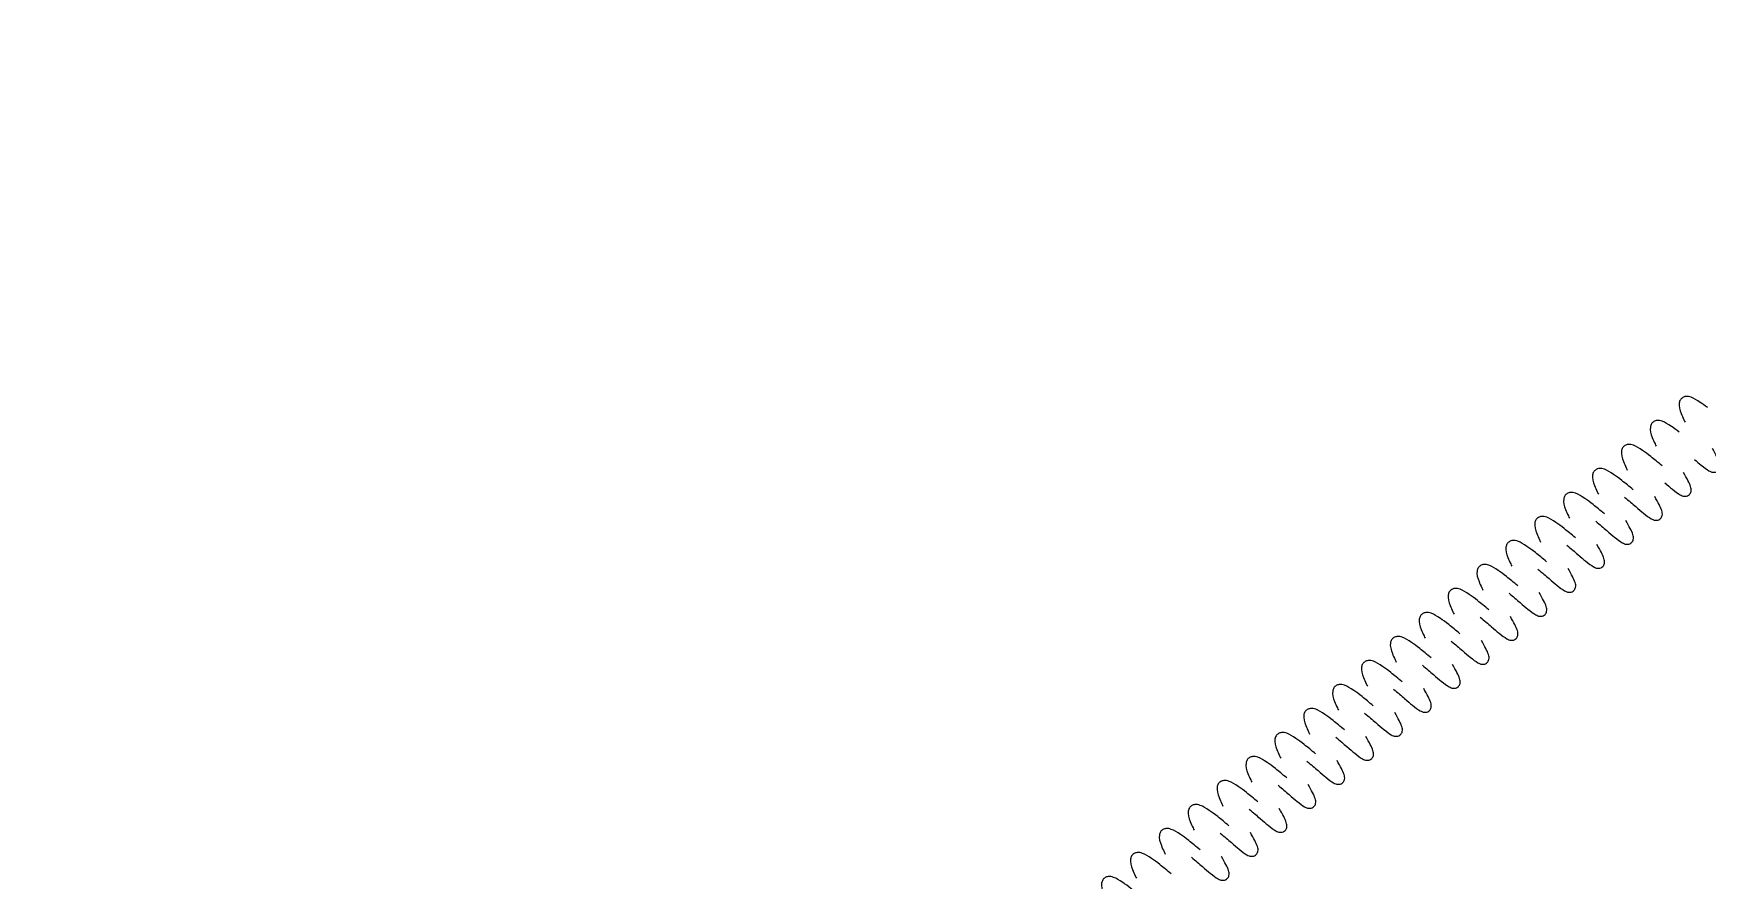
# Model space of a CAD drawing. Header units: millimetres. Extents: x 246416442 to 246896683, y 7418963194 to 7419503218.
# Drawn here: x 246844781 to 246845672, y 7419426898 to 7419427349 of the extents above; entities that cross this region are included whole.
import ezdxf

# ---------------------------------------------------------------- set-up
doc = ezdxf.new("R2010")
doc.units = ezdxf.units.MM
doc.linetypes.add('DASHED2', pattern=[9.525, 6.35, -3.175])
doc.layers.add('L-ST-SHADE-SAIL', color=5, linetype='DASHED2')
doc.layers.add('L-X-E-PLAY', color=9, linetype='Continuous')

# ---------------------------------------------------------------- blocks, each defined once
blk = doc.blocks.new('Double Skyrider - Moduplay')
at = {"layer": 'L-X-E-PLAY', "lineweight": 25}
for points, knots in [([(-132605.13, -685243.04), (-132605.42, -685241.31), (-132606.11, -685237.39), (-132606.85, -685234.29), (-132607.7, -685232.22), (-132608.65, -685231.01), (-132609.99, -685230.37), (-132611.42, -685230.25), (-132613.35, -685231.11), (-132614.54, -685233.39), (-132615.31, -685236.36), (-132615.9, -685239.51), (-132616.23, -685241.29)], [0, 0, 0, 0, 0.133753, 0.328452, 0.386179, 0.452024, 0.490511, 0.528887, 0.596865, 0.711417, 0.852494, 1, 1, 1, 1]), ([(-132585.07, -685243.47), (-132585.4, -685241.58), (-132586.11, -685237.48), (-132586.87, -685234.29), (-132587.73, -685232.22), (-132588.67, -685231.01), (-132590.01, -685230.37), (-132591.44, -685230.25), (-132593.38, -685231.11), (-132594.56, -685233.39), (-132595.33, -685236.36), (-132595.93, -685239.51), (-132596.25, -685241.29)], [0, 0, 0, 0, 0.143182, 0.335762, 0.39286, 0.457989, 0.496057, 0.534015, 0.601253, 0.714559, 0.8541, 1, 1, 1, 1]), ([(-132563.74, -685251.33), (-132564, -685249.83), (-132564.42, -685247.39), (-132565.22, -685242.78), (-132566.12, -685237.52), (-132566.9, -685234.29), (-132567.75, -685232.22), (-132568.69, -685231.01), (-132570.04, -685230.37), (-132571.47, -685230.25), (-132573.4, -685231.11), (-132574.58, -685233.39), (-132575.35, -685236.36), (-132575.95, -685239.51), (-132576.27, -685241.29)], [0, 0, 0, 0, 0.080439, 0.15462, 0.279152, 0.441171, 0.489208, 0.544001, 0.576028, 0.607963, 0.664531, 0.759856, 0.877253, 1, 1, 1, 1]), ([(-132543.76, -685251.33), (-132544.02, -685249.83), (-132544.44, -685247.39), (-132545.24, -685242.78), (-132546.15, -685237.52), (-132546.92, -685234.29), (-132547.77, -685232.22), (-132548.72, -685231.01), (-132550.06, -685230.37), (-132551.49, -685230.25), (-132553.42, -685231.11), (-132554.6, -685233.39), (-132555.38, -685236.36), (-132555.97, -685239.51), (-132556.29, -685241.29)], [0, 0, 0, 0, 0.0804388, 0.15462, 0.2791519, 0.4411707, 0.489208, 0.5440015, 0.5760281, 0.6079632, 0.6645312, 0.7598557, 0.8772531, 1, 1, 1, 1]), ([(-132523.78, -685251.33), (-132524.04, -685249.83), (-132524.46, -685247.39), (-132525.26, -685242.78), (-132526.17, -685237.52), (-132526.94, -685234.29), (-132527.79, -685232.22), (-132528.74, -685231.01), (-132530.08, -685230.37), (-132531.51, -685230.25), (-132533.44, -685231.11), (-132534.63, -685233.39), (-132535.4, -685236.36), (-132536, -685239.51), (-132536.32, -685241.29)], [0, 0, 0, 0, 0.080439, 0.15462, 0.279152, 0.441171, 0.489208, 0.544001, 0.576028, 0.607963, 0.664531, 0.759856, 0.877253, 1, 1, 1, 1]), ([(-132503.81, -685251.33), (-132504.07, -685249.83), (-132504.49, -685247.39), (-132505.29, -685242.78), (-132506.19, -685237.52), (-132506.96, -685234.29), (-132507.82, -685232.22), (-132508.76, -685231.01), (-132510.1, -685230.37), (-132511.53, -685230.25), (-132513.47, -685231.11), (-132514.65, -685233.39), (-132515.42, -685236.36), (-132516.02, -685239.51), (-132516.34, -685241.29)], [0, 0, 0, 0, 0.0804388, 0.15462, 0.2791519, 0.4411707, 0.489208, 0.5440015, 0.5760281, 0.6079632, 0.6645312, 0.7598557, 0.8772531, 1, 1, 1, 1]), ([(-132483.83, -685251.33), (-132484.09, -685249.83), (-132484.51, -685247.39), (-132485.31, -685242.78), (-132486.22, -685237.52), (-132486.99, -685234.29), (-132487.84, -685232.22), (-132488.79, -685231.01), (-132490.13, -685230.37), (-132491.56, -685230.25), (-132493.49, -685231.11), (-132494.67, -685233.39), (-132495.45, -685236.36), (-132496.04, -685239.51), (-132496.36, -685241.29)], [0, 0, 0, 0, 0.080439, 0.15462, 0.279152, 0.441171, 0.489208, 0.544001, 0.576028, 0.607963, 0.664531, 0.759856, 0.877253, 1, 1, 1, 1]), ([(-132463.85, -685251.33), (-132464.11, -685249.83), (-132464.53, -685247.39), (-132465.33, -685242.78), (-132466.24, -685237.52), (-132467.01, -685234.29), (-132467.86, -685232.22), (-132468.81, -685231.01), (-132470.15, -685230.37), (-132471.58, -685230.25), (-132473.51, -685231.11), (-132474.7, -685233.39), (-132475.47, -685236.36), (-132476.06, -685239.51), (-132476.38, -685241.29)], [0, 0, 0, 0, 0.080439, 0.15462, 0.279152, 0.441171, 0.489208, 0.544001, 0.576028, 0.607963, 0.664531, 0.759856, 0.877253, 1, 1, 1, 1]), ([(-132443.88, -685251.33), (-132444.13, -685249.83), (-132444.55, -685247.39), (-132445.35, -685242.78), (-132446.26, -685237.52), (-132447.03, -685234.29), (-132447.88, -685232.22), (-132448.83, -685231.01), (-132450.17, -685230.37), (-132451.6, -685230.25), (-132453.54, -685231.11), (-132454.72, -685233.39), (-132455.49, -685236.36), (-132456.09, -685239.51), (-132456.41, -685241.29)], [0, 0, 0, 0, 0.080439, 0.15462, 0.279152, 0.441171, 0.489208, 0.544001, 0.576028, 0.607963, 0.664531, 0.759856, 0.877253, 1, 1, 1, 1]), ([(-132423.9, -685251.33), (-132424.16, -685249.83), (-132424.58, -685247.39), (-132425.38, -685242.78), (-132426.28, -685237.52), (-132427.06, -685234.29), (-132427.91, -685232.22), (-132428.85, -685231.01), (-132430.2, -685230.37), (-132431.62, -685230.25), (-132433.56, -685231.11), (-132434.74, -685233.39), (-132435.51, -685236.36), (-132436.11, -685239.51), (-132436.43, -685241.29)], [0, 0, 0, 0, 0.080439, 0.15462, 0.279152, 0.441171, 0.489208, 0.544001, 0.576028, 0.607963, 0.664531, 0.759856, 0.877253, 1, 1, 1, 1]), ([(-132403.92, -685251.33), (-132404.18, -685249.83), (-132404.6, -685247.39), (-132405.4, -685242.78), (-132406.31, -685237.52), (-132407.08, -685234.29), (-132407.93, -685232.22), (-132408.88, -685231.01), (-132410.22, -685230.37), (-132411.65, -685230.25), (-132413.58, -685231.11), (-132414.76, -685233.39), (-132415.54, -685236.36), (-132416.13, -685239.51), (-132416.45, -685241.29)], [0, 0, 0, 0, 0.080439, 0.15462, 0.279152, 0.441171, 0.489208, 0.544001, 0.576028, 0.607963, 0.664531, 0.759856, 0.877253, 1, 1, 1, 1]), ([(-132383.94, -685251.33), (-132384.2, -685249.83), (-132384.62, -685247.39), (-132385.42, -685242.78), (-132386.33, -685237.52), (-132387.1, -685234.29), (-132387.95, -685232.22), (-132388.9, -685231.01), (-132390.24, -685230.37), (-132391.67, -685230.25), (-132393.6, -685231.11), (-132394.79, -685233.39), (-132395.56, -685236.36), (-132396.16, -685239.51), (-132396.48, -685241.29)], [0, 0, 0, 0, 0.080439, 0.15462, 0.279152, 0.441171, 0.489208, 0.544001, 0.576028, 0.607963, 0.664531, 0.759856, 0.877253, 1, 1, 1, 1]), ([(-132363.97, -685251.33), (-132364.22, -685249.83), (-132364.65, -685247.39), (-132365.45, -685242.78), (-132366.35, -685237.52), (-132367.12, -685234.29), (-132367.98, -685232.22), (-132368.92, -685231.01), (-132370.26, -685230.37), (-132371.69, -685230.25), (-132373.63, -685231.11), (-132374.81, -685233.39), (-132375.58, -685236.36), (-132376.18, -685239.51), (-132376.5, -685241.29)], [0, 0, 0, 0, 0.080439, 0.15462, 0.279152, 0.441171, 0.489208, 0.544001, 0.576028, 0.607963, 0.664531, 0.759856, 0.877253, 1, 1, 1, 1]), ([(-132343.99, -685251.33), (-132344.25, -685249.83), (-132344.67, -685247.39), (-132345.47, -685242.78), (-132346.38, -685237.52), (-132347.15, -685234.29), (-132348, -685232.22), (-132348.94, -685231.01), (-132350.29, -685230.37), (-132351.72, -685230.25), (-132353.65, -685231.11), (-132354.83, -685233.39), (-132355.6, -685236.36), (-132356.2, -685239.51), (-132356.52, -685241.29)], [0, 0, 0, 0, 0.080439, 0.15462, 0.279152, 0.441171, 0.489208, 0.544001, 0.576028, 0.607963, 0.664531, 0.759856, 0.877253, 1, 1, 1, 1]), ([(-132324.01, -685251.33), (-132324.27, -685249.83), (-132324.69, -685247.39), (-132325.49, -685242.78), (-132326.4, -685237.52), (-132327.17, -685234.29), (-132328.02, -685232.22), (-132328.97, -685231.01), (-132330.31, -685230.37), (-132331.74, -685230.25), (-132333.67, -685231.11), (-132334.85, -685233.39), (-132335.63, -685236.36), (-132336.22, -685239.51), (-132336.54, -685241.29)], [0, 0, 0, 0, 0.080439, 0.15462, 0.279152, 0.441171, 0.489208, 0.544001, 0.576028, 0.607963, 0.664531, 0.759856, 0.877253, 1, 1, 1, 1]), ([(-132304.04, -685251.33), (-132304.29, -685249.83), (-132304.71, -685247.39), (-132305.51, -685242.78), (-132306.42, -685237.52), (-132307.19, -685234.29), (-132308.04, -685232.22), (-132308.99, -685231.01), (-132310.33, -685230.37), (-132311.76, -685230.25), (-132313.7, -685231.11), (-132314.88, -685233.39), (-132315.65, -685236.36), (-132316.25, -685239.51), (-132316.57, -685241.29)], [0, 0, 0, 0, 0.080439, 0.15462, 0.279152, 0.441171, 0.489208, 0.544001, 0.576028, 0.607963, 0.664531, 0.759856, 0.877253, 1, 1, 1, 1]), ([(-132284.06, -685251.33), (-132284.32, -685249.83), (-132284.74, -685247.39), (-132285.54, -685242.78), (-132286.44, -685237.52), (-132287.22, -685234.29), (-132288.07, -685232.22), (-132289.01, -685231.01), (-132290.36, -685230.37), (-132291.78, -685230.25), (-132293.72, -685231.11), (-132294.9, -685233.39), (-132295.67, -685236.36), (-132296.27, -685239.51), (-132296.59, -685241.29)], [0, 0, 0, 0, 0.080439, 0.15462, 0.279152, 0.441171, 0.489208, 0.544001, 0.576028, 0.607963, 0.664531, 0.759856, 0.877253, 1, 1, 1, 1]), ([(-132264.08, -685251.33), (-132264.34, -685249.83), (-132264.76, -685247.39), (-132265.56, -685242.78), (-132266.47, -685237.52), (-132267.24, -685234.29), (-132268.09, -685232.22), (-132269.04, -685231.01), (-132270.38, -685230.37), (-132271.81, -685230.25), (-132273.74, -685231.11), (-132274.92, -685233.39), (-132275.7, -685236.36), (-132276.29, -685239.51), (-132276.61, -685241.29)], [0, 0, 0, 0, 0.0804388, 0.15462, 0.2791519, 0.4411707, 0.489208, 0.5440015, 0.5760281, 0.6079632, 0.6645312, 0.7598557, 0.8772531, 1, 1, 1, 1]), ([(-132589.72, -685251.33), (-132589.46, -685252.81), (-132589.03, -685255.23), (-132588.09, -685259.84), (-132586.84, -685265.17), (-132585.42, -685269.09), (-132583.56, -685271.56), (-132581.39, -685272.44), (-132579.55, -685272.24), (-132577.15, -685270.73), (-132575.62, -685267.39), (-132574.54, -685263.63), (-132574.11, -685261.86), (-132574.01, -685261.42)], [0, 0, 0, 0, 0.079069, 0.152162, 0.275296, 0.43682, 0.531631, 0.584274, 0.641545, 0.702525, 0.876498, 0.969875, 1, 1, 1, 1]), ([(-132569.74, -685251.33), (-132569.48, -685252.81), (-132569.05, -685255.23), (-132568.12, -685259.84), (-132566.86, -685265.17), (-132565.44, -685269.09), (-132563.59, -685271.56), (-132561.41, -685272.44), (-132559.57, -685272.24), (-132557.17, -685270.73), (-132555.65, -685267.39), (-132554.56, -685263.63), (-132554.13, -685261.86), (-132554.03, -685261.42)], [0, 0, 0, 0, 0.079069, 0.152162, 0.275296, 0.43682, 0.531631, 0.584274, 0.641545, 0.702525, 0.876498, 0.969875, 1, 1, 1, 1]), ([(-132549.76, -685251.33), (-132549.5, -685252.81), (-132549.07, -685255.23), (-132548.14, -685259.84), (-132546.89, -685265.17), (-132545.47, -685269.09), (-132543.61, -685271.56), (-132541.43, -685272.44), (-132539.59, -685272.24), (-132537.19, -685270.73), (-132535.67, -685267.39), (-132534.59, -685263.63), (-132534.16, -685261.86), (-132534.05, -685261.42)], [0, 0, 0, 0, 0.0790686, 0.1521622, 0.2752956, 0.4368201, 0.5316314, 0.5842744, 0.6415454, 0.7025247, 0.8764978, 0.969875, 1, 1, 1, 1]), ([(-132529.78, -685251.33), (-132529.52, -685252.81), (-132529.1, -685255.23), (-132528.16, -685259.84), (-132526.91, -685265.17), (-132525.49, -685269.09), (-132523.63, -685271.56), (-132521.46, -685272.44), (-132519.62, -685272.24), (-132517.22, -685270.73), (-132515.69, -685267.39), (-132514.61, -685263.63), (-132514.18, -685261.86), (-132514.07, -685261.42)], [0, 0, 0, 0, 0.079069, 0.152162, 0.275296, 0.43682, 0.531631, 0.584274, 0.641545, 0.702525, 0.876498, 0.969875, 1, 1, 1, 1]), ([(-132509.81, -685251.33), (-132509.55, -685252.81), (-132509.12, -685255.23), (-132508.18, -685259.84), (-132506.93, -685265.17), (-132505.51, -685269.09), (-132503.65, -685271.56), (-132501.48, -685272.44), (-132499.64, -685272.24), (-132497.24, -685270.73), (-132495.71, -685267.39), (-132494.63, -685263.63), (-132494.2, -685261.86), (-132494.1, -685261.42)], [0, 0, 0, 0, 0.079069, 0.152162, 0.275296, 0.43682, 0.531631, 0.584274, 0.641545, 0.702525, 0.876498, 0.969875, 1, 1, 1, 1]), ([(-132489.83, -685251.33), (-132489.57, -685252.81), (-132489.14, -685255.23), (-132488.21, -685259.84), (-132486.95, -685265.17), (-132485.54, -685269.09), (-132483.68, -685271.56), (-132481.5, -685272.44), (-132479.66, -685272.24), (-132477.26, -685270.73), (-132475.74, -685267.39), (-132474.66, -685263.63), (-132474.22, -685261.86), (-132474.12, -685261.42)], [0, 0, 0, 0, 0.079069, 0.152162, 0.275296, 0.43682, 0.531631, 0.584274, 0.641545, 0.702525, 0.876498, 0.969875, 1, 1, 1, 1]), ([(-132469.85, -685251.33), (-132469.59, -685252.81), (-132469.17, -685255.23), (-132468.23, -685259.84), (-132466.98, -685265.17), (-132465.56, -685269.09), (-132463.7, -685271.56), (-132461.53, -685272.44), (-132459.68, -685272.24), (-132457.29, -685270.73), (-132455.76, -685267.39), (-132454.68, -685263.63), (-132454.25, -685261.86), (-132454.14, -685261.42)], [0, 0, 0, 0, 0.0790686, 0.1521622, 0.2752956, 0.4368201, 0.5316314, 0.5842744, 0.6415454, 0.7025247, 0.8764978, 0.969875, 1, 1, 1, 1]), ([(-132449.88, -685251.33), (-132449.62, -685252.81), (-132449.19, -685255.23), (-132448.25, -685259.84), (-132447, -685265.17), (-132445.58, -685269.09), (-132443.72, -685271.56), (-132441.55, -685272.44), (-132439.71, -685272.24), (-132437.31, -685270.73), (-132435.78, -685267.39), (-132434.7, -685263.63), (-132434.27, -685261.86), (-132434.17, -685261.42)], [0, 0, 0, 0, 0.0790686, 0.1521622, 0.2752956, 0.4368201, 0.5316314, 0.5842744, 0.6415454, 0.7025247, 0.8764978, 0.969875, 1, 1, 1, 1]), ([(-132429.9, -685251.33), (-132429.64, -685252.81), (-132429.21, -685255.23), (-132428.28, -685259.84), (-132427.02, -685265.17), (-132425.6, -685269.09), (-132423.74, -685271.56), (-132421.57, -685272.44), (-132419.73, -685272.24), (-132417.33, -685270.73), (-132415.8, -685267.39), (-132414.72, -685263.63), (-132414.29, -685261.86), (-132414.19, -685261.42)], [0, 0, 0, 0, 0.0790686, 0.1521622, 0.2752956, 0.4368201, 0.5316314, 0.5842744, 0.6415454, 0.7025247, 0.8764978, 0.969875, 1, 1, 1, 1]), ([(-132409.92, -685251.33), (-132409.66, -685252.81), (-132409.23, -685255.23), (-132408.3, -685259.84), (-132407.05, -685265.17), (-132405.63, -685269.09), (-132403.77, -685271.56), (-132401.59, -685272.44), (-132399.75, -685272.24), (-132397.35, -685270.73), (-132395.83, -685267.39), (-132394.75, -685263.63), (-132394.32, -685261.86), (-132394.21, -685261.42)], [0, 0, 0, 0, 0.079069, 0.152162, 0.275296, 0.43682, 0.531631, 0.584274, 0.641545, 0.702525, 0.876498, 0.969875, 1, 1, 1, 1]), ([(-132389.94, -685251.33), (-132389.68, -685252.81), (-132389.26, -685255.23), (-132388.32, -685259.84), (-132387.07, -685265.17), (-132385.65, -685269.09), (-132383.79, -685271.56), (-132381.62, -685272.44), (-132379.77, -685272.24), (-132377.38, -685270.73), (-132375.85, -685267.39), (-132374.77, -685263.63), (-132374.34, -685261.86), (-132374.23, -685261.42)], [0, 0, 0, 0, 0.079069, 0.152162, 0.275296, 0.43682, 0.531631, 0.584274, 0.641545, 0.702525, 0.876498, 0.969875, 1, 1, 1, 1]), ([(-132369.97, -685251.33), (-132369.71, -685252.81), (-132369.28, -685255.23), (-132368.34, -685259.84), (-132367.09, -685265.17), (-132365.67, -685269.09), (-132363.81, -685271.56), (-132361.64, -685272.44), (-132359.8, -685272.24), (-132357.4, -685270.73), (-132355.87, -685267.39), (-132354.79, -685263.63), (-132354.36, -685261.86), (-132354.26, -685261.42)], [0, 0, 0, 0, 0.0790686, 0.1521622, 0.2752956, 0.4368201, 0.5316314, 0.5842744, 0.6415454, 0.7025247, 0.8764978, 0.969875, 1, 1, 1, 1]), ([(-132349.99, -685251.33), (-132349.73, -685252.81), (-132349.3, -685255.23), (-132348.37, -685259.84), (-132347.11, -685265.17), (-132345.7, -685269.09), (-132343.84, -685271.56), (-132341.66, -685272.44), (-132339.82, -685272.24), (-132337.42, -685270.73), (-132335.9, -685267.39), (-132334.82, -685263.63), (-132334.38, -685261.86), (-132334.28, -685261.42)], [0, 0, 0, 0, 0.079069, 0.152162, 0.275296, 0.43682, 0.531631, 0.584274, 0.641545, 0.702525, 0.876498, 0.969875, 1, 1, 1, 1]), ([(-132330.01, -685251.33), (-132329.75, -685252.81), (-132329.33, -685255.23), (-132328.39, -685259.84), (-132327.14, -685265.17), (-132325.72, -685269.09), (-132323.86, -685271.56), (-132321.69, -685272.44), (-132319.84, -685272.24), (-132317.44, -685270.73), (-132315.92, -685267.39), (-132314.84, -685263.63), (-132314.41, -685261.86), (-132314.3, -685261.42)], [0, 0, 0, 0, 0.0790686, 0.1521622, 0.2752956, 0.4368201, 0.5316314, 0.5842744, 0.6415454, 0.7025247, 0.8764978, 0.969875, 1, 1, 1, 1]), ([(-132310.04, -685251.33), (-132309.78, -685252.81), (-132309.35, -685255.23), (-132308.41, -685259.84), (-132307.16, -685265.17), (-132305.74, -685269.09), (-132303.88, -685271.56), (-132301.71, -685272.44), (-132299.87, -685272.24), (-132297.47, -685270.73), (-132295.94, -685267.39), (-132294.86, -685263.63), (-132294.43, -685261.86), (-132294.33, -685261.42)], [0, 0, 0, 0, 0.079069, 0.152162, 0.275296, 0.43682, 0.531631, 0.584274, 0.641545, 0.702525, 0.876498, 0.969875, 1, 1, 1, 1]), ([(-132290.06, -685251.33), (-132289.8, -685252.81), (-132289.37, -685255.23), (-132288.44, -685259.84), (-132287.18, -685265.17), (-132285.76, -685269.09), (-132283.9, -685271.56), (-132281.73, -685272.44), (-132279.89, -685272.24), (-132277.49, -685270.73), (-132275.96, -685267.39), (-132274.88, -685263.63), (-132274.45, -685261.86), (-132274.35, -685261.42)], [0, 0, 0, 0, 0.079069, 0.152162, 0.275296, 0.43682, 0.531631, 0.584274, 0.641545, 0.702525, 0.876498, 0.969875, 1, 1, 1, 1]), ([(-132270.08, -685251.33), (-132269.82, -685252.81), (-132269.39, -685255.23), (-132268.46, -685259.84), (-132267.21, -685265.17), (-132265.79, -685269.09), (-132263.93, -685271.56), (-132261.75, -685272.44), (-132259.91, -685272.24), (-132257.51, -685270.73), (-132255.99, -685267.39), (-132254.91, -685263.63), (-132254.48, -685261.86), (-132254.37, -685261.42)], [0, 0, 0, 0, 0.079069, 0.152162, 0.275296, 0.43682, 0.531631, 0.584274, 0.641545, 0.702525, 0.876498, 0.969875, 1, 1, 1, 1]), ([(-132250.1, -685251.33), (-132249.84, -685252.81), (-132249.42, -685255.23), (-132248.48, -685259.84), (-132247.23, -685265.17), (-132245.81, -685269.09), (-132243.95, -685271.56), (-132241.78, -685272.44), (-132239.93, -685272.24), (-132237.54, -685270.73), (-132236.01, -685267.39), (-132234.93, -685263.63), (-132234.5, -685261.86), (-132234.39, -685261.42)], [0, 0, 0, 0, 0.079069, 0.152162, 0.275296, 0.43682, 0.531631, 0.584274, 0.641545, 0.702525, 0.876498, 0.969875, 1, 1, 1, 1]), ([(-132230.13, -685251.33), (-132229.87, -685252.81), (-132229.44, -685255.23), (-132228.5, -685259.84), (-132227.25, -685265.17), (-132225.83, -685269.09), (-132223.97, -685271.56), (-132221.8, -685272.44), (-132219.96, -685272.24), (-132217.56, -685270.73), (-132216.03, -685267.39), (-132214.95, -685263.63), (-132214.52, -685261.86), (-132214.42, -685261.42)], [0, 0, 0, 0, 0.079069, 0.152162, 0.275296, 0.43682, 0.531631, 0.584274, 0.641545, 0.702525, 0.876498, 0.969875, 1, 1, 1, 1]), ([(-132628.05, -685259.74), (-132627.68, -685261.42), (-132626.73, -685265.34), (-132625.38, -685269.09), (-132623.52, -685271.56), (-132621.34, -685272.44), (-132619.5, -685272.24), (-132617.1, -685270.73), (-132615.58, -685267.39), (-132614.5, -685263.63), (-132614.06, -685261.86), (-132613.96, -685261.42)], [0, 0, 0, 0, 0.128323, 0.322605, 0.436645, 0.499964, 0.56885, 0.642196, 0.851451, 0.963766, 1, 1, 1, 1]), ([(-132608.15, -685259.35), (-132607.76, -685261.18), (-132606.79, -685265.26), (-132605.4, -685269.09), (-132603.54, -685271.56), (-132601.37, -685272.44), (-132599.52, -685272.24), (-132597.13, -685270.73), (-132595.6, -685267.39), (-132594.52, -685263.63), (-132594.09, -685261.86), (-132593.98, -685261.42)], [0, 0, 0, 0, 0.136877, 0.329252, 0.442173, 0.50487, 0.57308, 0.645707, 0.852909, 0.964121, 1, 1, 1, 1])]:
    blk.add_open_spline(points, degree=3, knots=knots, dxfattribs=at)

msp = doc.modelspace()

# ---------------------------------------------------------------- linework, layer by layer
at = {"layer": 'L-ST-SHADE-SAIL', "ltscale": 0.5, "const_width": 100, "flags": 128}
msp.add_lwpolyline([(246850735.58, 7419425138.63, -0.185051), (246846025.41, 7419430861.98, -0.142515), (246837462.68, 7419424554.69, -0.100603), (246846264.81, 7419419399.07, -0.197368), (246850735.58, 7419425138.63, 24.185164)], format="xyb", dxfattribs=at)

# ---------------------------------------------------------------- block references
at = {"layer": 'L-X-E-PLAY', "rotation": 219.7286644497561}
msp.add_blockref('Double Skyrider - Moduplay', (247181655.64, 7418815360.82), dxfattribs=at)

doc.saveas('drawing.dxf')
